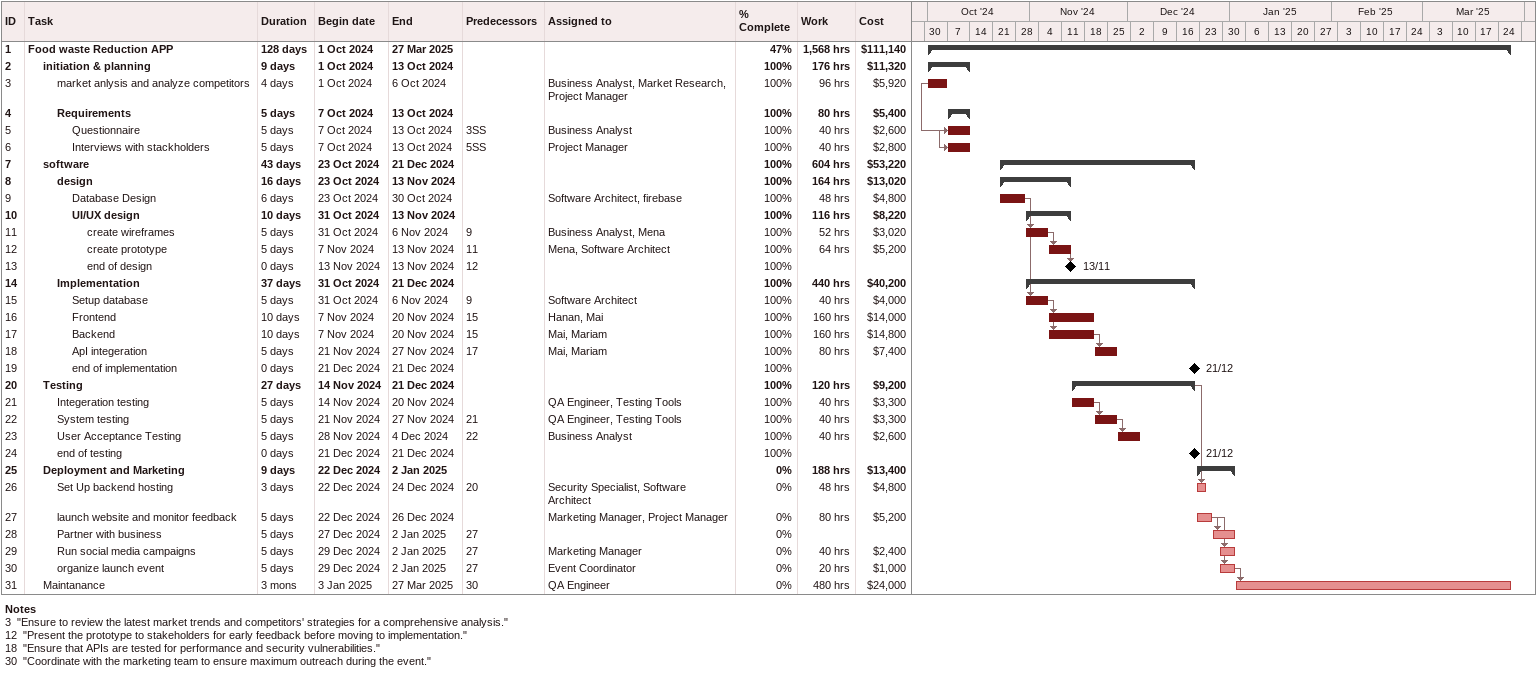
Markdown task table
| ID | Level | Task | Duration | Start | Finish | Predecessors | Resources | % complete | Work (h) | Cost ($) |
|---|---|---|---|---|---|---|---|---|---|---|
| 1 | 1 | **Food waste Reduction APP** | 128d | 2024-10-01 | 2025-03-27 |  |  | 47 | 1568 | 111140 |
| 2 | 2 | **initiation & planning** | 9d | 2024-10-01 | 2024-10-13 |  |  | 100 | 176 | 11320 |
| 3 | 3 | market anlysis and analyze competitors | 4d | 2024-10-01 | 2024-10-06 |  | Business Analyst, Market Research, Project Manager | 100 | 96 | 5920 |
| 4 | 3 | **Requirements** | 5d | 2024-10-07 | 2024-10-13 |  |  | 100 | 80 | 5400 |
| 5 | 4 | Questionnaire | 5d | 2024-10-07 | 2024-10-13 | 3SS | Business Analyst | 100 | 40 | 2600 |
| 6 | 4 | Interviews with stackholders | 5d | 2024-10-07 | 2024-10-13 | 5SS | Project Manager | 100 | 40 | 2800 |
| 7 | 2 | **software** | 43d | 2024-10-23 | 2024-12-21 |  |  | 100 | 604 | 53220 |
| 8 | 3 | **design** | 16d | 2024-10-23 | 2024-11-13 |  |  | 100 | 164 | 13020 |
| 9 | 4 | Database Design | 6d | 2024-10-23 | 2024-10-30 |  | Software Architect, firebase | 100 | 48 | 4800 |
| 10 | 4 | **UI/UX design** | 10d | 2024-10-31 | 2024-11-13 |  |  | 100 | 116 | 8220 |
| 11 | 5 | create wireframes | 5d | 2024-10-31 | 2024-11-06 | 9 | Business Analyst, Mena | 100 | 52 | 3020 |
| 12 | 5 | create prototype | 5d | 2024-11-07 | 2024-11-13 | 11 | Mena, Software Architect | 100 | 64 | 5200 |
| 13 | 5 | end of design | 0d | 2024-11-13 | 2024-11-13 | 12 |  | 100 |  |  |
| 14 | 3 | **Implementation** | 37d | 2024-10-31 | 2024-12-21 |  |  | 100 | 440 | 40200 |
| 15 | 4 | Setup database | 5d | 2024-10-31 | 2024-11-06 | 9 | Software Architect | 100 | 40 | 4000 |
| 16 | 4 | Frontend | 10d | 2024-11-07 | 2024-11-20 | 15 | Hanan, Mai | 100 | 160 | 14000 |
| 17 | 4 | Backend | 10d | 2024-11-07 | 2024-11-20 | 15 | Mai, Mariam | 100 | 160 | 14800 |
| 18 | 4 | ApI integeration | 5d | 2024-11-21 | 2024-11-27 | 17 | Mai, Mariam | 100 | 80 | 7400 |
| 19 | 4 | end of implementation | 0d | 2024-12-21 | 2024-12-21 |  |  | 100 |  |  |
| 20 | 2 | **Testing** | 27d | 2024-11-14 | 2024-12-21 |  |  | 100 | 120 | 9200 |
| 21 | 3 | Integeration testing | 5d | 2024-11-14 | 2024-11-20 |  | QA Engineer, Testing Tools | 100 | 40 | 3300 |
| 22 | 3 | System testing | 5d | 2024-11-21 | 2024-11-27 | 21 | QA Engineer, Testing Tools | 100 | 40 | 3300 |
| 23 | 3 | User Acceptance Testing | 5d | 2024-11-28 | 2024-12-04 | 22 | Business Analyst | 100 | 40 | 2600 |
| 24 | 3 | end of testing | 0d | 2024-12-21 | 2024-12-21 |  |  | 100 |  |  |
| 25 | 2 | **Deployment and Marketing** | 9d | 2024-12-22 | 2025-01-02 |  |  | 0 | 188 | 13400 |
| 26 | 3 | Set Up backend hosting | 3d | 2024-12-22 | 2024-12-24 | 20 | Security Specialist, Software Architect | 0 | 48 | 4800 |
| 27 | 3 | launch website and monitor feedback | 5d | 2024-12-22 | 2024-12-26 |  | Marketing Manager, Project Manager | 0 | 80 | 5200 |
| 28 | 3 | Partner with business | 5d | 2024-12-27 | 2025-01-02 | 27 |  | 0 |  |  |
| 29 | 3 | Run social media campaigns | 5d | 2024-12-29 | 2025-01-02 | 27 | Marketing Manager | 0 | 40 | 2400 |
| 30 | 3 | organize launch event | 5d | 2024-12-29 | 2025-01-02 | 27 | Event Coordinator | 0 | 20 | 1000 |
| 31 | 2 | Maintanance | 3mo | 2025-01-03 | 2025-03-27 | 30 | QA Engineer | 0 | 480 | 24000 |

Notes
- 3: "Ensure to review the latest market trends and competitors' strategies for a comprehensive analysis."
- 12: "Present the prototype to stakeholders for early feedback before moving to implementation."
- 18: "Ensure that APIs are tested for performance and security vulnerabilities."
- 30: "Coordinate with the marketing team to ensure maximum outreach during the event."
